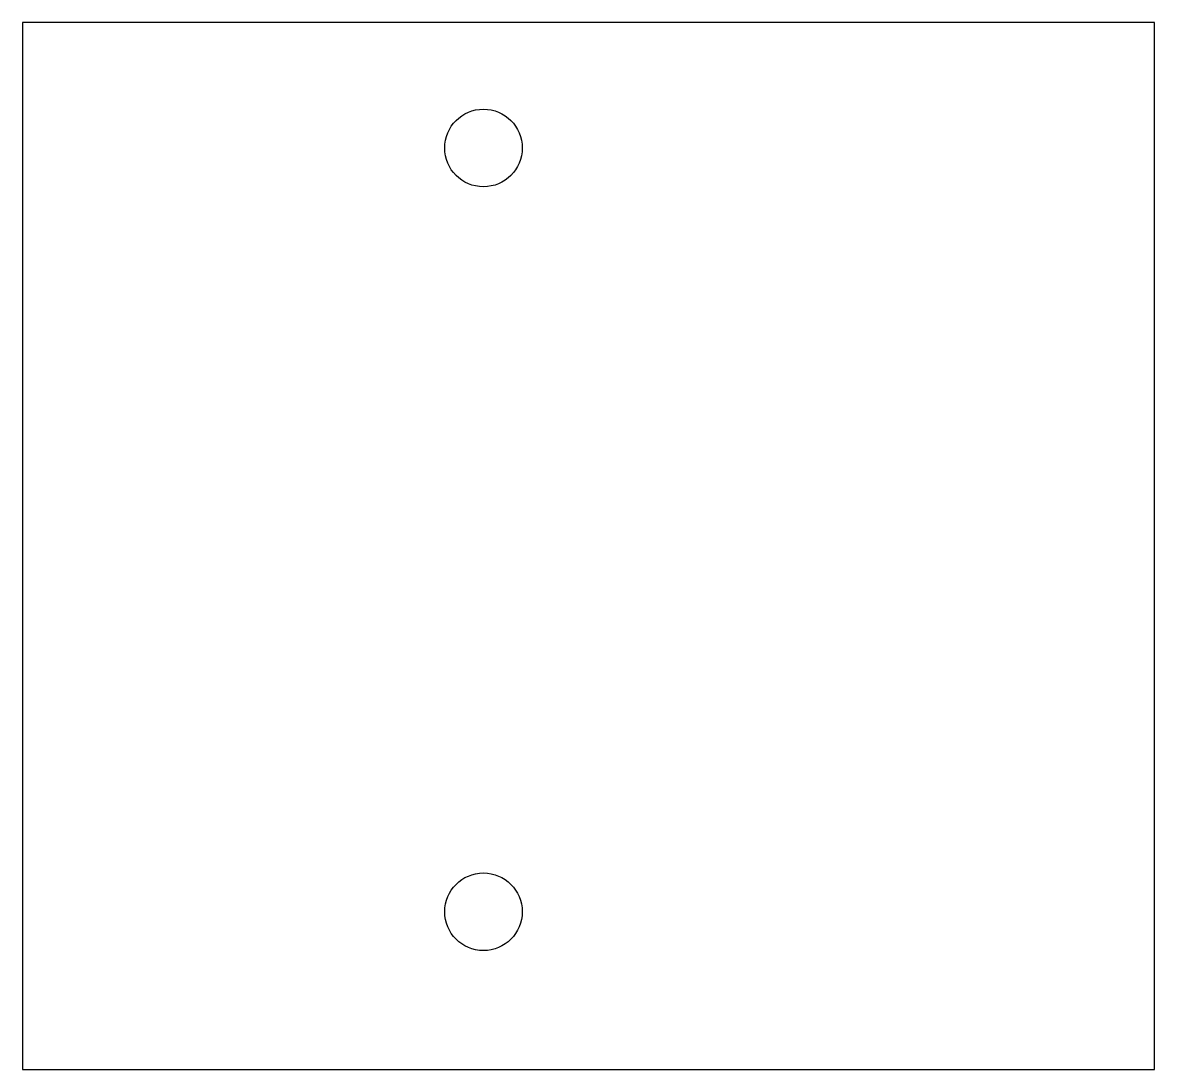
# Model space of a CAD drawing. Extents: x 0 to 46.7, y 0 to 43.2.
import ezdxf

# ---------------------------------------------------------------- set-up
doc = ezdxf.new("R2010")
doc.units = 0
doc.layers.add('20', color=178, linetype='CONTINUOUS')

msp = doc.modelspace()

# ---------------------------------------------------------------- linework, layer by layer
at = {"layer": '20'}
for p, q in [((46.66, 43.17), (0, 43.17)), ((0, 43.17), (0, 0)), ((46.66, 0), (46.66, 43.17)), ((0, 0), (46.66, 0))]:
    msp.add_line(p, q, dxfattribs=at)
for centre in [(19, 38), (19, 6.5)]:
    msp.add_circle(centre, 1.6, dxfattribs=at)

doc.saveas('drawing.dxf')
